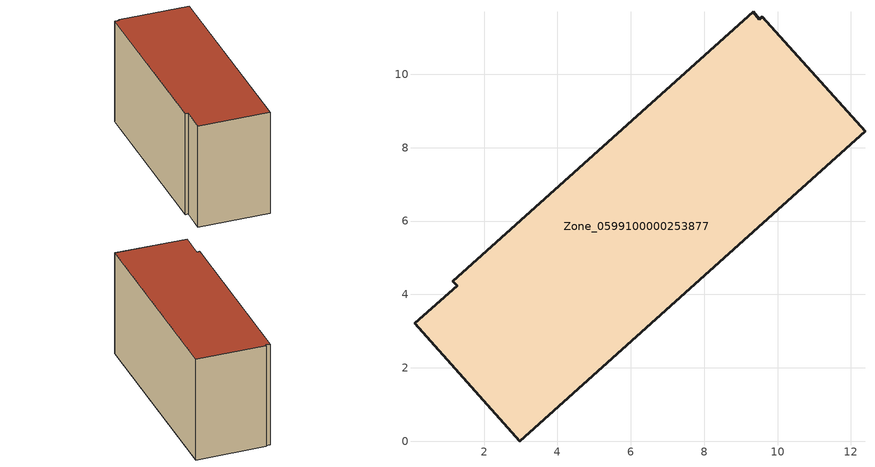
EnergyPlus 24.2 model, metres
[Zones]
Zone_0599100000253877
 floor ground (C_G): 0.1,3.21 1.26,4.24 1.14,4.35 9.34,11.7 9.5,11.5 9.58,11.57 12.38,8.45 2.98,0 z2.75
 wall outside (C_F): 9.34,11.7 1.14,4.35 1.26,4.24 0.1,3.21 2.98,0 12.38,8.45 9.58,11.57 9.5,11.5 9.34,11.7 z2.75:9.24
 roof outside (C_R): 9.5,11.5 9.34,11.7 1.14,4.35 1.26,4.24 0.1,3.21 2.98,0 12.38,8.45 9.58,11.57 z9.24
[BUILDING]
Pand.0599100000253877: North Axis=0; Terrain=City; Loads Convergence Tolerance Value=0.04; Temperature Convergence Tolerance Value=0.4; Solar Distribution=FullExterior; Maximum Number of Warmup Days=25; Minimum Number of Warmup Days=1
[Site:Location]
Rotterdam.The.Hague.AP_ZH_NLD Design_Conditions: Latitude=51.96; Longitude=4.45; Time Zone=1; Elevation=-4.5
[SITE:GROUNDTEMPERATURE:BUILDINGSURFACE]
18, 18, 18, 18, 18, 18, 18, 18, 18, 18, 18, 18
[MATERIAL] Thermal Absorptance=0.9; Solar Absorptance=0.7; Visible Absorptance=0.7
Name | Roughness | Thickness | Conductivity | Density | Specific Heat
G.TC.1992-2005 | MediumSmooth | 0.15 | 0.06 | 540 | 1210
F.TC.1992-2005 | Rough | 0.3 | 0.12 | 1920 | 840
R.TC.1992-2005 | MediumRough | 0.2 | 0.08 | 1500 | 1000
[CONSTRUCTION]
C_G: G.TC.1992-2005
C_F: F.TC.1992-2005
C_R: R.TC.1992-2005
[ZONE]
Zone_0599100000253877: Type=1; Multiplier=1; Ceiling Height=Autocalculate; Volume=Autocalculate; Floor Area=autocalculate; Part of Total Floor Area=Yes
[ZONEINFILTRATION:DESIGNFLOWRATE]
Infil_Zone_0599100000253877: Zone or ZoneList or Space or SpaceList=Zone_0599100000253877; Schedule=AlwaysOn; Design Flow Rate Calculation Method=Flow/Area; Flow Rate per Floor Area=0.0015; Constant Term Coefficient=1; Temperature Term Coefficient=0; Velocity Term Coefficient=0; Velocity Squared Term Coefficient=0
[HVACTEMPLATE:ZONE:IDEALLOADSAIRSYSTEM]
Zone_0599100000253877: Maximum Heating Supply Air Temperature=50; Minimum Cooling Supply Air Temperature=13; Maximum Heating Supply Air Humidity Ratio=0.0156; Minimum Cooling Supply Air Humidity Ratio=0.0077; Heating Limit=NoLimit; Cooling Limit=NoLimit; Dehumidification Control Type=ConstantSensibleHeatRatio; Cooling Sensible Heat Ratio=0.7; Dehumidification Setpoint=60; Humidification Control Type=None; Humidification Setpoint=30; Outdoor Air Method=None; Outdoor Air Flow Rate per Person=0.00944; Outdoor Air Flow Rate per Zone Floor Area=0; Outdoor Air Flow Rate per Zone=0; Demand Controlled Ventilation Type=None; Outdoor Air Economizer Type=NoEconomizer; Heat Recovery Type=None; Sensible Heat Recovery Effectiveness=0.7; Latent Heat Recovery Effectiveness=0.65
[ZONECONTROL:THERMOSTAT]
ThermostatControl_Zone_0599100000253877: Zone or ZoneList=Zone_0599100000253877; Control Type Schedule=DualSetpointControlType; Control 1=Thermostat_Zone_0599100000253877; Temperature Difference Between Cutout And Setpoint=0
[THERMOSTATSETPOINT:DUALSETPOINT]
Thermostat_Zone_0599100000253877: Heating Setpoint Temperature Schedule=HeatingSetpoint_Zone_0599100000253877; Cooling Setpoint Temperature Schedule=CoolingSetpoint_Zone_0599100000253877
[SCHEDULE:COMPACT]
HeatingSetpoint_Zone_0599100000253877: Through: 12/31, For: AllDays, Until: 24:00, 21
CoolingSetpoint_Zone_0599100000253877: Through: 12/31, For: AllDays, Until: 24:00, 24
DualSetpointControlType: Through: 12/31, For: AllDays, Until: 24:00, 4
AlwaysOn: Through: 12/31, For: AllDays, Until: 24:00, 1
